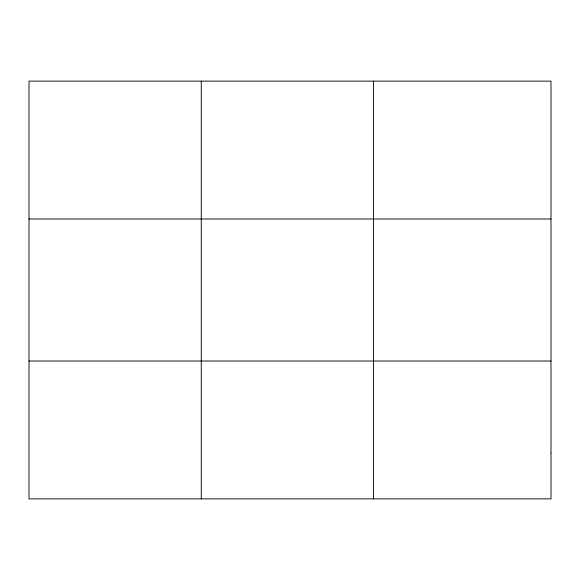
<?xml version="1.0" encoding="UTF-8"?>
<svg xmlns="http://www.w3.org/2000/svg" width="580" height="580" viewBox="0 0 580 580"><rect width="100%" height="100%" fill="white"/><g stroke="black" fill="none" stroke-linecap="round" stroke-linejoin="round"><path stroke-width="0.87" d="M29 218.986L551 218.986M29 361.014L551 361.014M373.52 81.127L373.52 498.873M201.26 81.127L201.26 498.873M551 452.922L551 498.873L29 498.873L29 81.127L551 81.127L551 452.922"/></g></svg>
